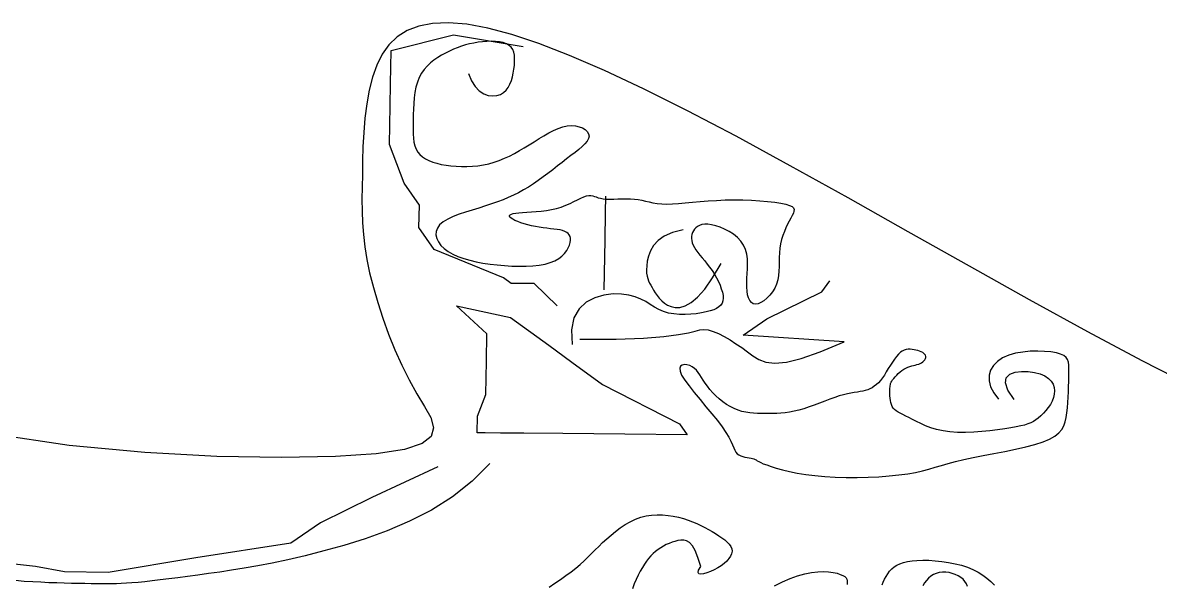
# Model space of a CAD drawing. Extents: x 438 to 4679, y 3545 to 7651.
# Drawn here: x 1635.9 to 1752.7, y 6246.4 to 6304.1 of the extents above; entities that cross this region are included whole.
import ezdxf

# ---------------------------------------------------------------- set-up
doc = ezdxf.new("R2010")
doc.units = 0
doc.header["$MEASUREMENT"] = 0
for name, color, linetype in [('3', 3, 'CONTINUOUS'), ('4', 4, 'CONTINUOUS'), ('7', 7, 'CONTINUOUS')]:
    doc.layers.add(name, color=color, linetype=linetype)

# ---------------------------------------------------------------- blocks, each defined once
blk = doc.blocks.new('风筝-01')
at = {"layer": '3'}
for points in [[(7.7676, 6.6653), (7.7459, 6.695), (7.7239, 6.6953), (7.7167, 6.7027), (7.6511, 6.7403), (7.6368, 6.7698), (7.6372, 6.7992), (7.6229, 6.8287), (7.6089, 6.8803), (7.6096, 6.9316), (7.61, 6.9609), (7.6106, 7.005), (7.6696, 7.0262), (7.7355, 7.0106)], [(7.6836, 6.9746), (7.6865, 6.9648), (7.69, 6.9571), (7.6939, 6.9514), (7.6981, 6.9476), (7.7023, 6.9454), (7.7064, 6.9447), (7.7103, 6.9452), (7.7138, 6.9467), (7.7168, 6.9491), (7.7193, 6.9523), (7.7213, 6.9561), (7.7229, 6.9604), (7.7242, 6.9651), (7.7252, 6.97), (7.7259, 6.9751), (7.7265, 6.9802), (7.727, 6.9851), (7.7273, 6.9899), (7.7273, 6.9945), (7.7271, 6.9988), (7.7265, 7.0028), (7.7255, 7.0063), (7.724, 7.0094), (7.7221, 7.012), (7.7195, 7.0141), (7.7165, 7.0156), (7.713, 7.0166), (7.7093, 7.0172), (7.7053, 7.0174), (7.7011, 7.0173), (7.6969, 7.0168), (7.6927, 7.0161), (7.6886, 7.0151), (7.6847, 7.0139), (7.6807, 7.0125), (7.6769, 7.0108), (7.6731, 7.0089), (7.6694, 7.0068), (7.6656, 7.0044), (7.6619, 7.0018), (7.6582, 6.999), (7.6546, 6.9959), (7.651, 6.9925), (7.6477, 6.9887), (7.6445, 6.9845), (7.6417, 6.9799), (7.6391, 6.9748), (7.637, 6.9691), (7.6353, 6.9629), (7.634, 6.9563), (7.633, 6.9492), (7.6324, 6.942), (7.6319, 6.9346), (7.6316, 6.9273), (7.6315, 6.92), (7.6313, 6.913), (7.6313, 6.9063), (7.6312, 6.8999), (7.6314, 6.8939), (7.6316, 6.8884), (7.6321, 6.8832), (7.6329, 6.8784), (7.6341, 6.874), (7.6357, 6.8701), (7.6377, 6.8666), (7.6401, 6.8636), (7.643, 6.8609), (7.6462, 6.8587), (7.6498, 6.8567), (7.6537, 6.8551), (7.6579, 6.8537), (7.6624, 6.8526), (7.6671, 6.8518), (7.6719, 6.8512), (7.677, 6.8508), (7.6821, 6.8508), (7.6873, 6.8512), (7.6925, 6.8519), (7.6977, 6.853), (7.7028, 6.8545), (7.7078, 6.8565), (7.7127, 6.8589), (7.7176, 6.8617), (7.7224, 6.8648), (7.7271, 6.8682), (7.7318, 6.8719), (7.7364, 6.8757), (7.7411, 6.8797), (7.7457, 6.8838), (7.7504, 6.8879), (7.755, 6.8918), (7.7595, 6.8955), (7.764, 6.8988), (7.7684, 6.9015), (7.7727, 6.9036), (7.7769, 6.9049), (7.781, 6.9053), (7.7848, 6.9049), (7.7884, 6.9038), (7.7914, 6.9021), (7.794, 6.8999), (7.796, 6.8972), (7.7972, 6.8943), (7.7976, 6.8912), (7.7971, 6.8879), (7.7958, 6.8845), (7.7938, 6.881), (7.7911, 6.8773), (7.7879, 6.8735), (7.7844, 6.8695), (7.7805, 6.8653), (7.7763, 6.8609), (7.7721, 6.8562), (7.7677, 6.8515), (7.7633, 6.8466), (7.7588, 6.8417), (7.7542, 6.8369), (7.7496, 6.8322), (7.745, 6.8277), (7.7403, 6.8235), (7.7357, 6.8196), (7.731, 6.816), (7.7262, 6.8126), (7.7213, 6.8095), (7.7163, 6.8065), (7.711, 6.8037), (7.7054, 6.801), (7.6996, 6.7983), (7.6934, 6.7956), (7.6871, 6.7929), (7.6809, 6.7901), (7.6748, 6.7872), (7.6691, 6.7841), (7.6641, 6.7807), (7.6598, 6.7771), (7.6564, 6.7732), (7.6542, 6.769), (7.653, 6.7645), (7.6528, 6.7598), (7.6536, 6.7551), (7.6552, 6.7504), (7.6576, 6.7459), (7.6607, 6.7416), (7.6645, 6.7377), (7.6689, 6.7342), (7.6737, 6.7311), (7.6791, 6.7284), (7.6848, 6.7261), (7.6909, 6.7241), (7.6973, 6.7224), (7.704, 6.721), (7.7108, 6.7199), (7.7177, 6.719), (7.7246, 6.7184), (7.7315, 6.7181), (7.7382, 6.7182), (7.7445, 6.7186), (7.7505, 6.7195), (7.7561, 6.721), (7.761, 6.7229), (7.7653, 6.7254), (7.769, 6.7284), (7.772, 6.7317), (7.7745, 6.7353), (7.7765, 6.7389), (7.778, 6.7426), (7.7791, 6.7462), (7.7797, 6.7496), (7.7801, 6.7526), (7.7801, 6.7553), (7.7797, 6.7577), (7.779, 6.7598), (7.7779, 6.7616), (7.7765, 6.7632), (7.7747, 6.7645), (7.7726, 6.7655), (7.7702, 6.7664), (7.7674, 6.7671), (7.7644, 6.7676), (7.7612, 6.7681), (7.7578, 6.7687), (7.7542, 6.7692), (7.7506, 6.7699), (7.747, 6.7708), (7.7433, 6.7719), (7.7398, 6.7731), (7.7363, 6.7745), (7.7331, 6.776), (7.7302, 6.7776), (7.7276, 6.7791), (7.7255, 6.7807), (7.7239, 6.7821), (7.7228, 6.7834), (7.7223, 6.7846), (7.7224, 6.7857), (7.723, 6.7867), (7.7242, 6.7875), (7.726, 6.7883), (7.7284, 6.7889), (7.7313, 6.7893), (7.7348, 6.7897), (7.7388, 6.79), (7.7431, 6.7904), (7.7477, 6.7908), (7.7525, 6.7914), (7.7573, 6.7923), (7.7622, 6.7934), (7.7669, 6.795), (7.7714, 6.7969), (7.7757, 6.7992), (7.7797, 6.8017), (7.7834, 6.8042), (7.7868, 6.8066), (7.79, 6.8088), (7.7928, 6.8105), (7.7953, 6.8117), (7.7974, 6.8123), (7.7993, 6.8123), (7.8011, 6.8119), (7.8028, 6.8111), (7.8045, 6.8103), (7.8064, 6.8093), (7.8086, 6.8085), (7.8111, 6.8078), (7.8141, 6.8075), (7.8174, 6.8074), (7.8211, 6.8075), (7.8249, 6.8076), (7.8289, 6.8078), (7.8328, 6.8079), (7.8368, 6.8078), (7.8405, 6.8074), (7.8441, 6.8068), (7.8475, 6.8059), (7.8509, 6.8048), (7.8544, 6.8037), (7.858, 6.8027), (7.862, 6.8018), (7.8663, 6.8012), (7.871, 6.8009), (7.8764, 6.801), (7.8822, 6.8015), (7.8886, 6.8023), (7.8954, 6.8032), (7.9026, 6.8041), (7.9102, 6.805), (7.9181, 6.8058), (7.9262, 6.8063), (7.9346, 6.8065), (7.943, 6.8063), (7.9512, 6.8059), (7.9591, 6.8052), (7.9665, 6.8043), (7.9732, 6.8032), (7.979, 6.802), (7.9837, 6.8006), (7.9872, 6.7991), (7.9896, 6.7975), (7.991, 6.7957), (7.9915, 6.7936), (7.9914, 6.7913), (7.9908, 6.7886), (7.9897, 6.7856), (7.9883, 6.7822), (7.9869, 6.7783), (7.9853, 6.774), (7.9838, 6.7694), (7.9823, 6.7644), (7.9809, 6.7591), (7.9797, 6.7536), (7.9787, 6.7479), (7.978, 6.742), (7.9776, 6.736), (7.9774, 6.7299), (7.9774, 6.7238), (7.9774, 6.7177), (7.9772, 6.7117), (7.9768, 6.7057), (7.9761, 6.6999), (7.9749, 6.6943), (7.9732, 6.689), (7.971, 6.684), (7.9685, 6.6795), (7.9658, 6.6755), (7.9629, 6.6722), (7.9601, 6.6698), (7.9574, 6.6682), (7.955, 6.6677), (7.9528, 6.6683), (7.9511, 6.6699), (7.9496, 6.6725), (7.9485, 6.6759), (7.9476, 6.68), (7.9471, 6.6848), (7.9468, 6.6902), (7.9468, 6.6959), (7.9469, 6.7021), (7.9472, 6.7084), (7.9475, 6.7149), (7.9476, 6.7215), (7.9474, 6.7279), (7.9468, 6.7343), (7.9456, 6.7404), (7.9438, 6.7461), (7.9412, 6.7514), (7.9379, 6.7562), (7.9342, 6.7606), (7.9301, 6.7643), (7.9258, 6.7675), (7.9215, 6.7701), (7.9174, 6.7721), (7.9135, 6.7734), (7.9101, 6.7741), (7.9071, 6.7741), (7.9044, 6.7735), (7.9022, 6.7725), (7.9003, 6.7711), (7.8987, 6.7693), (7.8973, 6.7673), (7.8963, 6.7651), (7.8954, 6.7628), (7.8948, 6.7603), (7.8945, 6.7577), (7.8945, 6.755), (7.8947, 6.7522), (7.8952, 6.7493), (7.896, 6.7462), (7.8972, 6.7431), (7.8987, 6.7398), (7.9005, 6.7364), (7.9025, 6.7328), (7.9047, 6.7291), (7.907, 6.7252), (7.9093, 6.7211), (7.9116, 6.7168), (7.9139, 6.7123), (7.9161, 6.7076), (7.9181, 6.7027), (7.9199, 6.6978), (7.9215, 6.6929), (7.9227, 6.6882), (7.9237, 6.6836), (7.9243, 6.6793), (7.9244, 6.6755), (7.9242, 6.672), (7.9234, 6.669), (7.9222, 6.6663), (7.9205, 6.664), (7.9182, 6.662), (7.9155, 6.6603), (7.9122, 6.6587), (7.9083, 6.6573), (7.9039, 6.6561), (7.899, 6.655), (7.8938, 6.6543), (7.8885, 6.6539), (7.8831, 6.654), (7.8778, 6.6546), (7.8727, 6.6559), (7.8679, 6.6579), (7.8635, 6.6606), (7.8594, 6.6638), (7.8554, 6.6674), (7.8512, 6.671), (7.8466, 6.6744), (7.8414, 6.6774), (7.8354, 6.6797), (7.8284, 6.681), (7.8203, 6.6812), (7.8117, 6.6797), (7.803, 6.6762), (7.795, 6.6702), (7.7882, 6.6615), (7.7833, 6.6494), (7.7809, 6.6336), (7.7816, 6.6138)], [(7.812, 6.6868), (7.8128, 6.7528), (7.8133, 6.7895), (7.8136, 6.8115)], [(7.8865, 6.7665), (7.8766, 6.763), (7.8688, 6.7582), (7.8629, 6.7523), (7.8586, 6.7457), (7.8556, 6.7386), (7.8537, 6.7316), (7.8527, 6.7248), (7.8522, 6.7186), (7.852, 6.7133), (7.8521, 6.7089), (7.8525, 6.7051), (7.8531, 6.7017), (7.8539, 6.6987), (7.8549, 6.6958), (7.856, 6.6929), (7.8573, 6.6898), (7.8587, 6.6864), (7.8602, 6.6828), (7.862, 6.6792), (7.864, 6.6756), (7.8663, 6.6722), (7.8689, 6.6691), (7.8719, 6.6665), (7.8753, 6.6645), (7.8792, 6.6633), (7.8836, 6.6634), (7.8885, 6.6653), (7.8941, 6.6697), (7.9002, 6.6769), (7.907, 6.6877), (7.9144, 6.7025), (7.9226, 6.7219)], [(8.0388, 6.6177), (7.9434, 6.6263), (7.9657, 6.648), (8.0176, 6.684), (8.0252, 6.6986)], [(7.6722, 6.6655), (7.7234, 6.6501), (7.7597, 6.613), (7.7814, 6.5907), (7.8104, 6.5609), (7.8831, 6.5086), (7.8903, 6.4938), (7.8315, 6.4946), (7.7728, 6.4954), (7.736, 6.4959), (7.714, 6.4962), (7.6993, 6.4964), (7.692, 6.4965), (7.6923, 6.5185), (7.7, 6.5477), (7.7006, 6.5918), (7.7011, 6.6284), (7.6722, 6.6655)], [(7.789, 6.621), (7.8232, 6.6212), (7.8492, 6.6225), (7.8685, 6.6246), (7.8822, 6.6271), (7.8916, 6.6297), (7.8979, 6.6319), (7.9023, 6.6335), (7.9061, 6.6341), (7.9103, 6.6334), (7.915, 6.6315), (7.9201, 6.6285), (7.9254, 6.6247), (7.931, 6.6202), (7.9365, 6.6151), (7.942, 6.6098), (7.9474, 6.6042), (7.9525, 6.5988), (7.9581, 6.594), (7.9648, 6.5906), (7.9733, 6.5892), (7.9842, 6.5905), (7.9983, 6.5953), (8.0163, 6.6041), (8.0388, 6.6177)], [(8.1995, 6.541), (8.1935, 6.5533), (8.1913, 6.5628), (8.1921, 6.5698), (8.1954, 6.5745), (8.2004, 6.5772), (8.2064, 6.5783), (8.2128, 6.5781), (8.2189, 6.5768), (8.2242, 6.5748), (8.2285, 6.5721), (8.2319, 6.5689), (8.2345, 6.5652), (8.2363, 6.5612), (8.2373, 6.5569), (8.2377, 6.5524), (8.2375, 6.5478), (8.2367, 6.5433), (8.2354, 6.5388), (8.2338, 6.5344), (8.2318, 6.5302), (8.2295, 6.5262), (8.2272, 6.5225), (8.2248, 6.5192), (8.2224, 6.5162), (8.2201, 6.5137), (8.2178, 6.5116), (8.2154, 6.5098), (8.2126, 6.5083), (8.2095, 6.5069), (8.2059, 6.5056), (8.2016, 6.5044), (8.1965, 6.5031), (8.1906, 6.5018), (8.1839, 6.5005), (8.1766, 6.4992), (8.169, 6.4982), (8.1613, 6.4974), (8.1536, 6.497), (8.146, 6.4971), (8.1389, 6.4978), (8.1323, 6.4991), (8.1263, 6.501), (8.1208, 6.5033), (8.1157, 6.5059), (8.1112, 6.5087), (8.1071, 6.5115), (8.1033, 6.5142), (8.1, 6.5167), (8.097, 6.5188), (8.0943, 6.5208), (8.0919, 6.5225), (8.0898, 6.5241), (8.088, 6.5258), (8.0865, 6.5275), (8.0853, 6.5294), (8.0842, 6.5316), (8.0835, 6.534), (8.0829, 6.5367), (8.0825, 6.5396), (8.0823, 6.5426), (8.0821, 6.5456), (8.0821, 6.5484), (8.0821, 6.5511), (8.0821, 6.5536), (8.0821, 6.5557), (8.0822, 6.5576), (8.0823, 6.5592), (8.0825, 6.5608), (8.0828, 6.5622), (8.0833, 6.5637), (8.0839, 6.5653), (8.0847, 6.567), (8.0858, 6.5689), (8.087, 6.571), (8.0885, 6.5732), (8.09, 6.5753), (8.0917, 6.5775), (8.0935, 6.5794), (8.0953, 6.5812), (8.0972, 6.5827), (8.099, 6.5839), (8.1009, 6.5848), (8.1027, 6.5856), (8.1044, 6.5862), (8.1061, 6.5867), (8.1077, 6.5872), (8.1093, 6.5879), (8.1107, 6.5887), (8.1121, 6.5897), (8.1132, 6.5909), (8.1143, 6.5922), (8.1151, 6.5937), (8.1157, 6.5952), (8.116, 6.5967), (8.116, 6.5982), (8.1158, 6.5996), (8.1152, 6.6009), (8.1143, 6.6021), (8.1131, 6.6033), (8.1117, 6.6042), (8.1101, 6.6051), (8.1085, 6.6059), (8.1067, 6.6065), (8.1049, 6.6071), (8.103, 6.6075), (8.1012, 6.6077), (8.0994, 6.6077), (8.0975, 6.6073), (8.0957, 6.6066), (8.0938, 6.6053), (8.092, 6.6036), (8.0901, 6.6012), (8.0882, 6.5981), (8.0863, 6.5945), (8.0844, 6.5905), (8.0825, 6.5863), (8.0806, 6.5819), (8.0787, 6.5776), (8.0769, 6.5734), (8.075, 6.5696), (8.0731, 6.5662), (8.0712, 6.5632), (8.0693, 6.5606), (8.0673, 6.5584), (8.0653, 6.5565), (8.0632, 6.555), (8.0611, 6.5537), (8.0588, 6.5527), (8.0565, 6.5519), (8.0539, 6.5513), (8.0513, 6.5507), (8.0484, 6.5501), (8.0453, 6.5494), (8.0419, 6.5484), (8.0382, 6.5472), (8.0342, 6.5457), (8.0299, 6.5437), (8.0253, 6.5414), (8.0205, 6.5388), (8.0156, 6.5361), (8.0106, 6.5335), (8.0056, 6.5309), (8.0007, 6.5286), (7.996, 6.5266), (7.9915, 6.5251), (7.9872, 6.5239), (7.9831, 6.5231), (7.9791, 6.5226), (7.9753, 6.5223), (7.9715, 6.5221), (7.9678, 6.5221), (7.9641, 6.5222), (7.9605, 6.5222), (7.9568, 6.5224), (7.9531, 6.5226), (7.9495, 6.5231), (7.9458, 6.5239), (7.9421, 6.525), (7.9385, 6.5266), (7.9348, 6.5287), (7.9312, 6.5313), (7.9276, 6.5344), (7.9241, 6.5379), (7.9208, 6.5417), (7.9176, 6.5457), (7.9146, 6.5499), (7.9119, 6.5542), (7.9095, 6.5584), (7.9074, 6.5625), (7.9056, 6.5664), (7.904, 6.5701), (7.9024, 6.5736), (7.9008, 6.5768), (7.8991, 6.5797), (7.8973, 6.5822), (7.8952, 6.5842), (7.8928, 6.5859), (7.8902, 6.5869), (7.8878, 6.5872), (7.8857, 6.5867), (7.8842, 6.5851), (7.8834, 6.5825), (7.8837, 6.5786), (7.8852, 6.5734), (7.8881, 6.5667), (7.8922, 6.5588), (7.8971, 6.55), (7.9026, 6.5407), (7.9082, 6.5312), (7.9138, 6.5217), (7.919, 6.5127), (7.9235, 6.5044), (7.927, 6.497), (7.9297, 6.4907), (7.9318, 6.4852), (7.9333, 6.4805), (7.9345, 6.4766), (7.9355, 6.4734), (7.9365, 6.4708), (7.9377, 6.4687), (7.9392, 6.4671), (7.941, 6.4658), (7.9429, 6.4649), (7.945, 6.4642), (7.947, 6.4637), (7.949, 6.4632), (7.9508, 6.4628), (7.9523, 6.4624), (7.9535, 6.4619), (7.9546, 6.4612), (7.9556, 6.4604), (7.9567, 6.4594), (7.9581, 6.4583), (7.96, 6.457), (7.9624, 6.4554), (7.9657, 6.4537), (7.9698, 6.4517), (7.9747, 6.4495), (7.9805, 6.4473), (7.9871, 6.4451), (7.9945, 6.443), (8.0025, 6.4411), (8.0112, 6.4395), (8.0205, 6.4383), (8.0304, 6.4374), (8.0407, 6.437), (8.0511, 6.437), (8.0616, 6.4374), (8.0717, 6.4381), (8.0815, 6.4391), (8.0906, 6.4405), (8.099, 6.4421), (8.1063, 6.4439), (8.1129, 6.446), (8.119, 6.4482), (8.1249, 6.4506), (8.1309, 6.4531), (8.1372, 6.4557), (8.1441, 6.4583), (8.1519, 6.4609), (8.1607, 6.4636), (8.1703, 6.4662), (8.1804, 6.4689), (8.1907, 6.4717), (8.2008, 6.4746), (8.2105, 6.4777), (8.2192, 6.4809), (8.2269, 6.4844), (8.2331, 6.4881), (8.238, 6.4921), (8.2417, 6.4963), (8.2445, 6.501), (8.2465, 6.5059), (8.2479, 6.5113), (8.2488, 6.517), (8.2494, 6.5232), (8.2499, 6.5298), (8.2503, 6.5368), (8.2506, 6.5439), (8.2509, 6.551), (8.2511, 6.558), (8.2512, 6.5648), (8.2513, 6.5712), (8.2514, 6.577), (8.2514, 6.5822), (8.2513, 6.5867), (8.2509, 6.5906), (8.2501, 6.594), (8.2487, 6.5968), (8.2465, 6.5992), (8.2435, 6.6012), (8.2395, 6.6028), (8.2344, 6.6041), (8.2284, 6.6049), (8.2218, 6.6053), (8.2148, 6.605), (8.2077, 6.604), (8.2008, 6.6023), (8.1944, 6.5997), (8.1886, 6.5962), (8.1837, 6.5916), (8.18, 6.5861), (8.1773, 6.5799), (8.1759, 6.573), (8.1759, 6.5655), (8.1773, 6.5576), (8.1802, 6.5495), (8.1848, 6.5412)], [(7.6548, 6.4511), (7.5923, 6.4106), (7.5437, 6.3769), (7.5157, 6.3498), (7.4259, 6.3303), (7.343, 6.3108), (7.3017, 6.3114), (7.2743, 6.3186), (7.2262, 6.3262), (7.1646, 6.3545), (7.1096, 6.3621), (7.0755, 6.3901), (7.0483, 6.4111), (7.0415, 6.4181), (7.0072, 6.4323), (6.9729, 6.4396), (6.9526, 6.4674), (6.946, 6.4881)], [(7.76, 6.291), (7.7653, 6.2963), (7.7706, 6.3015), (7.7758, 6.3066), (7.7806, 6.3116), (7.7851, 6.3166), (7.7891, 6.3214), (7.7929, 6.3262), (7.7965, 6.331), (7.8, 6.3358), (7.8034, 6.3406), (7.8069, 6.3454), (7.8105, 6.3504), (7.8144, 6.3554), (7.8184, 6.3604), (7.8227, 6.3653), (7.8272, 6.37), (7.8318, 6.3744), (7.8366, 6.3782), (7.8415, 6.3815), (7.8465, 6.3841), (7.8516, 6.386), (7.8568, 6.3871), (7.862, 6.3875), (7.8672, 6.3874), (7.8723, 6.3867), (7.8773, 6.3856), (7.8822, 6.3841), (7.8869, 6.3824), (7.8913, 6.3804), (7.8956, 6.3782), (7.8996, 6.3758), (7.9034, 6.3733), (7.9071, 6.3706), (7.9106, 6.3679), (7.914, 6.3652), (7.9172, 6.3624), (7.9203, 6.3596), (7.9232, 6.3568), (7.9259, 6.354), (7.9282, 6.3511), (7.9302, 6.3482), (7.9316, 6.3452), (7.9325, 6.3421), (7.9328, 6.3389), (7.9324, 6.3357), (7.9314, 6.3324), (7.9299, 6.3291), (7.9278, 6.3258), (7.9253, 6.3226), (7.9225, 6.3196), (7.9193, 6.3167), (7.9159, 6.3141), (7.9124, 6.3118), (7.909, 6.31), (7.9058, 6.3088), (7.9032, 6.3084), (7.9014, 6.309), (7.9007, 6.3108), (7.9012, 6.3139), (7.9032, 6.3186)], [(7.9032, 6.3186), (7.9006, 6.3307), (7.8979, 6.3398), (7.8953, 6.3463), (7.8926, 6.3505), (7.8898, 6.3529), (7.8871, 6.3539), (7.8843, 6.3538), (7.8816, 6.3531), (7.8788, 6.3521), (7.8761, 6.3509), (7.8733, 6.3494), (7.8706, 6.3477), (7.868, 6.3458), (7.8654, 6.3437), (7.863, 6.3413), (7.8606, 6.3387), (7.8583, 6.3359), (7.8561, 6.3328), (7.854, 6.3294), (7.852, 6.3257), (7.85, 6.3216), (7.8481, 6.3172), (7.8461, 6.3124), (7.8442, 6.3071), (7.8423, 6.3014), (7.8404, 6.2954), (7.8386, 6.2891)], [(7.9729, 6.2931), (7.9804, 6.2983), (7.9877, 6.3027), (7.9948, 6.3063), (8.0016, 6.3089), (8.0079, 6.3106), (8.0138, 6.3116), (8.0192, 6.3118), (8.0241, 6.3115), (8.0284, 6.3107), (8.0322, 6.3096), (8.0352, 6.3082), (8.0376, 6.3067), (8.0394, 6.3052), (8.0407, 6.3034), (8.0414, 6.3016), (8.0418, 6.2995), (8.0418, 6.2973), (8.0416, 6.2949)], [(8.1556, 6.2919), (8.1544, 6.2956), (8.1529, 6.2989), (8.1512, 6.3017), (8.1491, 6.3042), (8.1466, 6.3064), (8.1439, 6.3082), (8.141, 6.3095), (8.138, 6.3105), (8.1349, 6.311), (8.1318, 6.311), (8.1287, 6.3105), (8.1259, 6.3094), (8.1232, 6.3078), (8.1208, 6.3057), (8.1185, 6.3031), (8.1166, 6.3001), (8.1148, 6.2967), (8.1132, 6.2931)], [(8.0747, 6.2943), (8.0758, 6.298), (8.0771, 6.3018), (8.0785, 6.3055), (8.0801, 6.3091), (8.0818, 6.3125), (8.0838, 6.3155), (8.0861, 6.3182), (8.0887, 6.3205), (8.0916, 6.3224), (8.0949, 6.3241), (8.0987, 6.3253), (8.103, 6.3262), (8.1077, 6.3268), (8.1131, 6.327), (8.1188, 6.3269), (8.1249, 6.3263), (8.1311, 6.3254), (8.1374, 6.3241), (8.1437, 6.3224), (8.1497, 6.3202), (8.1554, 6.3176), (8.1606, 6.3146), (8.1654, 6.3111), (8.1698, 6.3073), (8.1738, 6.3031), (8.1775, 6.2987), (8.1809, 6.294)]]:
    blk.add_lwpolyline(points, dxfattribs=at)
at = {"layer": '7'}
for points in [[(8.3668, 6.559), (8.3205, 6.5922), (8.2691, 6.6309), (8.2142, 6.6734), (8.1572, 6.7183), (8.0995, 6.7641), (8.0425, 6.8091), (7.9878, 6.8519), (7.9368, 6.891), (7.8906, 6.9251), (7.8492, 6.9542), (7.8122, 6.9786), (7.7793, 6.9987), (7.7502, 7.0145), (7.7246, 7.0265), (7.702, 7.0349), (7.6822, 7.04), (7.6648, 7.042), (7.6497, 7.0412), (7.6367, 7.0377), (7.6256, 7.0317), (7.6162, 7.0233), (7.6084, 7.0127), (7.602, 7.0002), (7.5969, 6.9858), (7.5928, 6.9698), (7.5897, 6.9525), (7.5874, 6.9342), (7.5857, 6.9153), (7.5846, 6.8962), (7.5839, 6.8771), (7.5835, 6.8583), (7.5833, 6.8404), (7.583, 6.8234), (7.5829, 6.8072), (7.5831, 6.7915), (7.5835, 6.7759), (7.5843, 6.7603), (7.5856, 6.7441), (7.5876, 6.7272), (7.5902, 6.7092), (7.5937, 6.69), (7.5978, 6.6698), (7.6026, 6.6489), (7.6081, 6.6278), (7.6141, 6.6068), (7.6206, 6.5864), (7.6275, 6.5668), (7.6347, 6.5485), (7.642, 6.5317), (7.6479, 6.5167), (7.6506, 6.5033), (7.6485, 6.4918), (7.6399, 6.4822), (7.6231, 6.4745), (7.5963, 6.4687), (7.5578, 6.465), (7.5068, 6.4635), (7.4456, 6.465), (7.3777, 6.4701), (7.3061, 6.4797), (7.2342, 6.4947)], [(7.7039, 6.4558), (7.6871, 6.432), (7.6685, 6.4114), (7.6486, 6.3938), (7.6279, 6.3788), (7.6069, 6.3662), (7.5861, 6.3556), (7.5659, 6.3467), (7.5468, 6.3393), (7.5292, 6.333), (7.513, 6.3276), (7.4981, 6.3232), (7.4844, 6.3194), (7.4716, 6.3163), (7.4597, 6.3136), (7.4485, 6.3113), (7.438, 6.3092), (7.4278, 6.3073), (7.4181, 6.3054), (7.4089, 6.3037), (7.4003, 6.3021), (7.3921, 6.3007), (7.3846, 6.2995), (7.3776, 6.2984), (7.3712, 6.2975), (7.3655, 6.2968), (7.3603, 6.2963), (7.3554, 6.296), (7.3508, 6.2958), (7.3463, 6.2957), (7.3418, 6.2957), (7.3371, 6.2957), (7.3322, 6.2957), (7.3268, 6.2958), (7.321, 6.2959), (7.3149, 6.296), (7.3084, 6.2962), (7.3015, 6.2964), (7.2944, 6.2967), (7.287, 6.2971), (7.2794, 6.2976), (7.2716, 6.2982), (7.2636, 6.2989), (7.2555, 6.2998)]]:
    blk.add_lwpolyline(points, dxfattribs=at)
blk = doc.blocks.new('风筝6')
at = {"layer": '3', "xscale": 43.42158268029161, "yscale": 30.8572590910693, "zscale": 43.42158268029161}
blk.add_blockref('风筝-01', (-113.843, -21.489), dxfattribs=at)

msp = doc.modelspace()

# ---------------------------------------------------------------- block references
at = {"layer": '4', "xscale": 2.5, "yscale": 2.5, "zscale": 2.5}
msp.add_blockref('风筝6', (1132.2, 5814.54), dxfattribs=at)

doc.saveas('drawing.dxf')
